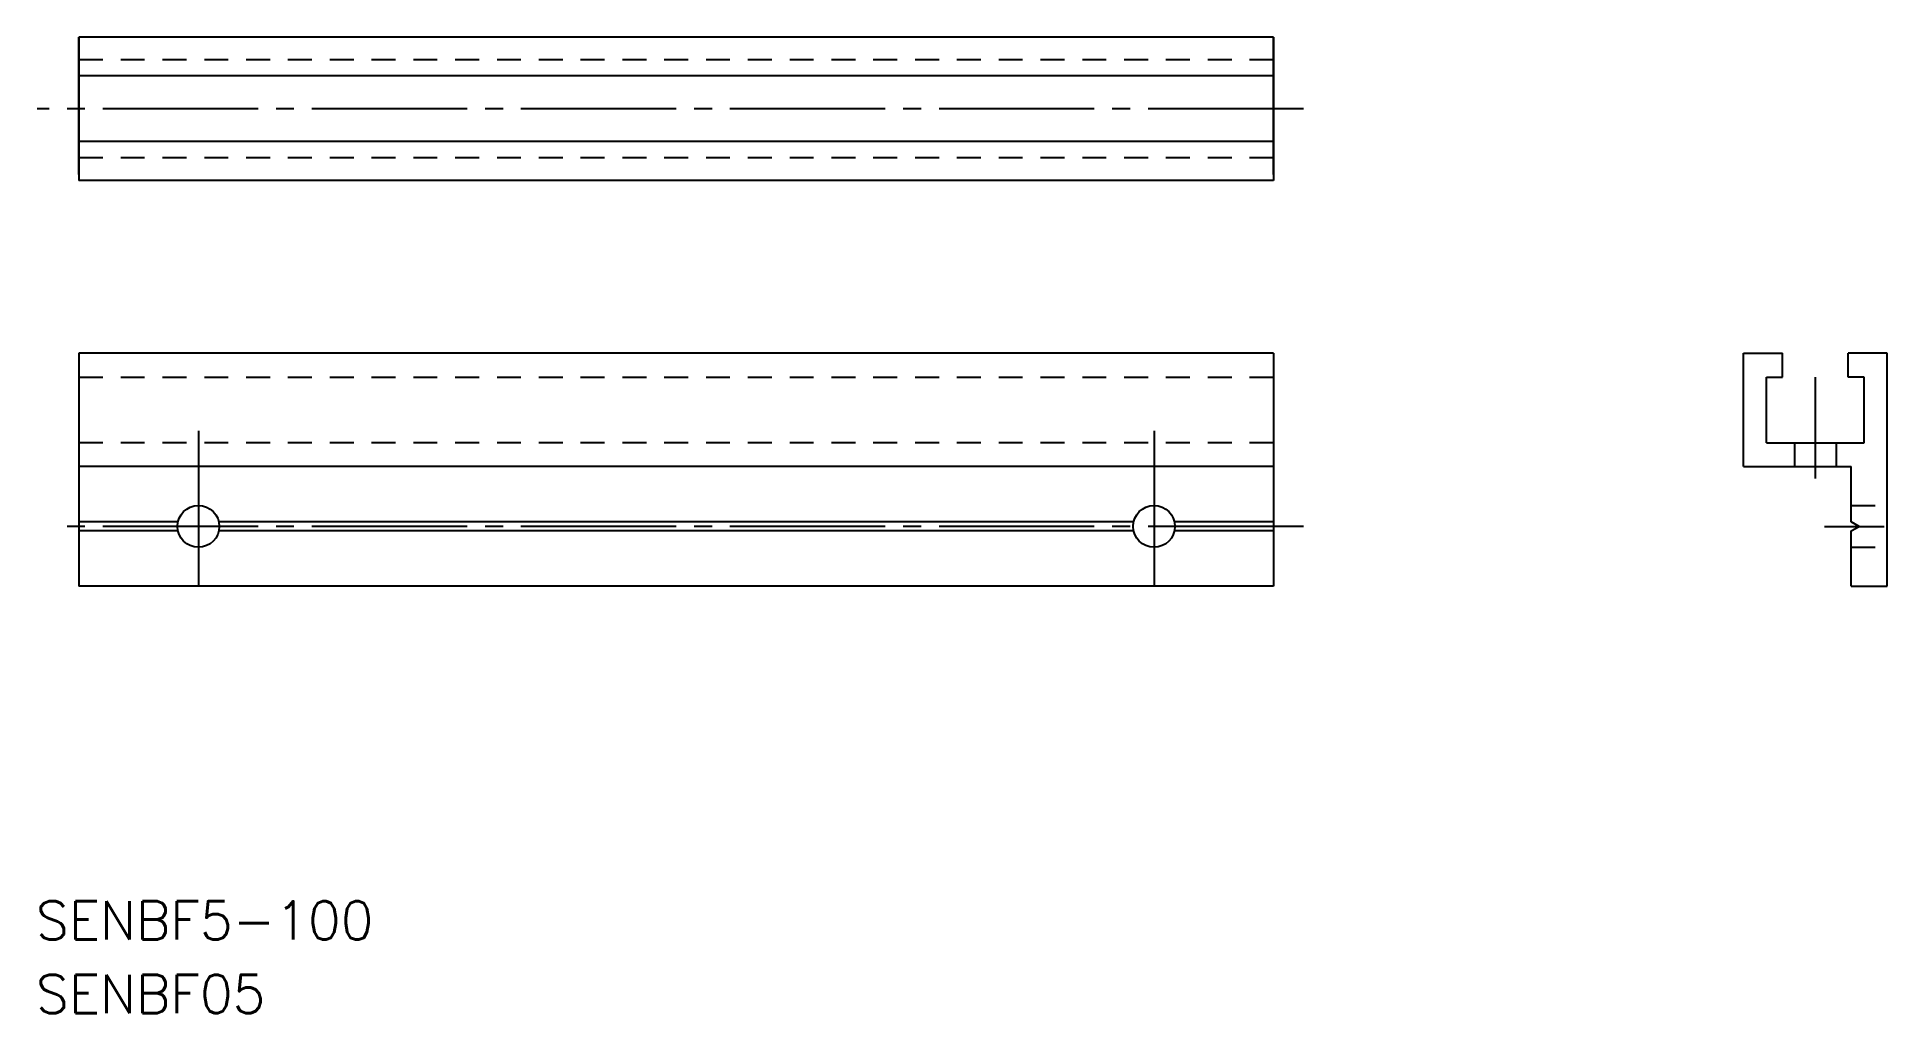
# Model space of a CAD drawing. Extents: x 25 to 180, y 106 to 188.
import ezdxf

# ---------------------------------------------------------------- set-up
doc = ezdxf.new("R2010")
doc.units = 0
doc.linetypes.add('CENTER', pattern=[17.5, 13, -1.5, 1.5, -1.5])
doc.linetypes.add('DASHED', pattern=[3.5, 2, -1.5])
doc.layers.get('0').update_dxf_attribs({"linetype": 'CONTINUOUS'})
doc.layers.add('CENTER', color=1, linetype='CENTER')
doc.styles.get("Standard").update_dxf_attribs({"font": 'txt.shx', "bigfont": '@extfont2.shx'})

msp = doc.modelspace()

# ---------------------------------------------------------------- linework, layer by layer
at = {"color": 7, "linetype": 'CONTINUOUS'}
for p, q in [((28.56, 176.04), (28.56, 187.54)), ((28.56, 187.54), (28.56, 175.54)), ((128.56, 187.54), (28.56, 187.54)), ((128.56, 176.04), (128.56, 187.54)), ((128.56, 187.54), (128.56, 175.54)), ((128.56, 184.29), (28.56, 184.29)), ((128.56, 182.04), (128.56, 182.04)), ((128.56, 181.54), (128.56, 181.54)), ((128.56, 181.54), (128.56, 181.54)), ((128.56, 181.04), (128.56, 181.04)), ((128.56, 178.79), (28.56, 178.79)), ((128.56, 175.54), (28.56, 175.54)), ((28.56, 161.09), (28.56, 141.59)), ((128.56, 161.09), (28.56, 161.09)), ((128.56, 161.09), (128.56, 141.59)), ((167.92, 161.09), (171.17, 161.09)), ((167.92, 151.59), (167.92, 161.09)), ((171.17, 159.09), (171.17, 161.09)), ((179.92, 161.09), (176.67, 161.09)), ((176.67, 159.09), (176.67, 161.09)), ((179.92, 141.59), (179.92, 161.09)), ((169.82, 159.09), (171.17, 159.09)), ((169.82, 153.59), (169.82, 159.09)), ((178.02, 159.09), (176.67, 159.09)), ((178.02, 153.59), (178.02, 159.09)), ((169.82, 153.59), (178.02, 153.59)), ((128.56, 151.59), (28.56, 151.59)), ((167.92, 151.59), (176.92, 151.59)), ((176.92, 146.98), (176.92, 151.59)), ((36.85, 146.98), (28.56, 146.98)), ((36.85, 146.21), (28.56, 146.21)), ((116.85, 146.98), (40.27, 146.98)), ((116.85, 146.21), (40.27, 146.21)), ((128.56, 146.98), (120.27, 146.98)), ((128.56, 146.21), (120.27, 146.21)), ((177.59, 146.59), (176.92, 146.98)), ((176.92, 146.21), (177.59, 146.59)), ((176.92, 141.59), (176.92, 146.21)), ((128.56, 141.59), (28.56, 141.59)), ((176.92, 141.59), (179.92, 141.59))]:
    msp.add_line(p, q, dxfattribs=at)
at = {"color": 3, "linetype": 'DASHED'}
for p, q in [((128.56, 185.64), (28.56, 185.64)), ((128.56, 177.44), (28.56, 177.44)), ((28.56, 159.09), (128.56, 159.09)), ((128.56, 153.59), (28.56, 153.59)), ((172.17, 153.59), (172.17, 151.59)), ((175.67, 153.59), (175.67, 151.59)), ((176.92, 148.34), (179.92, 148.34)), ((176.92, 144.84), (179.92, 144.84))]:
    msp.add_line(p, q, dxfattribs=at)
at = {"color": 7, "linetype": 'CONTINUOUS'}
for centre in [(38.56, 146.59), (118.56, 146.59)]:
    msp.add_circle(centre, 1.75, dxfattribs=at)
at = {"layer": 'CENTER', "color": 1, "linetype": 'CENTER'}
for p, q in [((131.06, 181.54), (25.05, 181.54)), ((131.06, 181.54), (25.05, 181.54)), ((173.92, 150.59), (173.92, 159.09)), ((38.56, 154.59), (38.56, 141.59)), ((118.56, 154.59), (118.56, 141.59)), ((131.06, 146.59), (26.06, 146.59)), ((174.69, 146.59), (179.69, 146.59))]:
    msp.add_line(p, q, dxfattribs=at)

# ---------------------------------------------------------------- texts
for s, p in [('SENBF5-100', (24.97, 112.01)), ('SENBF05', (24.97, 105.86))]:
    msp.add_text(s, height=3.2).set_placement(p)

doc.saveas('drawing.dxf')
